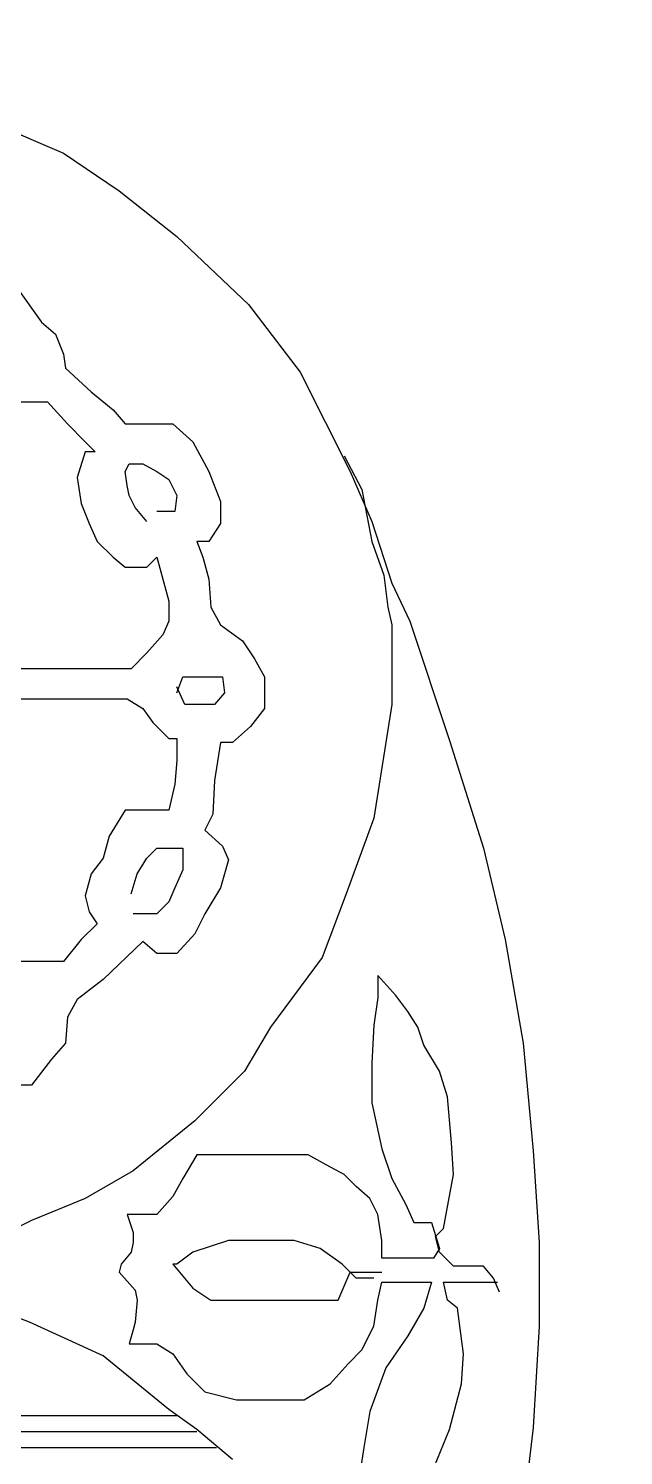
# Model space of a CAD drawing. Extents: x 730654 to 731244, y 4379381 to 4380408.
# Drawn here: x 730697.76 to 730700.74, y 4380241.26 to 4380248.42 of the extents above; entities that cross this region are included whole.
import ezdxf

# ---------------------------------------------------------------- set-up
doc = ezdxf.new("R2010")
doc.units = 0
doc.layers.get('0').update_dxf_attribs({"linetype": 'CONTINUOUS'})

msp = doc.modelspace()

# ---------------------------------------------------------------- linework, layer by layer
at = {"color": 0, "linetype": 'CONTINUOUS'}
for p, q in [((730697.53, 4380247.97), (730697.93, 4380247.8)), ((730697.53, 4380247.97), (730697.93, 4380247.8)), ((730697.93, 4380247.8), (730698.21, 4380247.61)), ((730697.93, 4380247.8), (730698.21, 4380247.61)), ((730698.21, 4380247.61), (730698.5, 4380247.38)), ((730698.21, 4380247.61), (730698.5, 4380247.38)), ((730698.5, 4380247.38), (730698.86, 4380247.04)), ((730698.5, 4380247.38), (730698.86, 4380247.04)), ((730697.7, 4380247.12), (730697.82, 4380246.95)), ((730697.7, 4380247.12), (730697.82, 4380246.95)), ((730698.86, 4380247.04), (730699.12, 4380246.7)), ((730698.86, 4380247.04), (730699.12, 4380246.7)), ((730697.82, 4380246.95), (730697.89, 4380246.89)), ((730697.82, 4380246.95), (730697.89, 4380246.89)), ((730697.89, 4380246.89), (730697.93, 4380246.79)), ((730697.89, 4380246.89), (730697.93, 4380246.79)), ((730697.93, 4380246.79), (730697.94, 4380246.72)), ((730697.93, 4380246.79), (730697.94, 4380246.72)), ((730697.94, 4380246.72), (730698.07, 4380246.6)), ((730697.94, 4380246.72), (730698.07, 4380246.6)), ((730699.12, 4380246.7), (730699.37, 4380246.2)), ((730699.12, 4380246.7), (730699.37, 4380246.2)), ((730698.07, 4380246.6), (730698.18, 4380246.51)), ((730698.07, 4380246.6), (730698.18, 4380246.51)), ((730697.68, 4380246.55), (730697.77, 4380246.55)), ((730697.68, 4380246.55), (730697.77, 4380246.55)), ((730697.77, 4380246.55), (730697.85, 4380246.55)), ((730697.77, 4380246.55), (730697.85, 4380246.55)), ((730697.85, 4380246.55), (730697.95, 4380246.44)), ((730697.85, 4380246.55), (730697.95, 4380246.44)), ((730698.18, 4380246.51), (730698.24, 4380246.44)), ((730698.18, 4380246.51), (730698.24, 4380246.44)), ((730697.95, 4380246.44), (730698.04, 4380246.35)), ((730697.95, 4380246.44), (730698.04, 4380246.35)), ((730698.24, 4380246.44), (730698.29, 4380246.44)), ((730698.24, 4380246.44), (730698.29, 4380246.44)), ((730698.29, 4380246.44), (730698.36, 4380246.44)), ((730698.29, 4380246.44), (730698.36, 4380246.44)), ((730698.36, 4380246.44), (730698.48, 4380246.44)), ((730698.36, 4380246.44), (730698.48, 4380246.44)), ((730698.48, 4380246.44), (730698.58, 4380246.35)), ((730698.48, 4380246.44), (730698.58, 4380246.35)), ((730698.04, 4380246.3), (730698, 4380246.17)), ((730698.04, 4380246.3), (730698, 4380246.17)), ((730698.04, 4380246.35), (730698.09, 4380246.3)), ((730698.04, 4380246.35), (730698.09, 4380246.3)), ((730698.09, 4380246.3), (730698.04, 4380246.3)), ((730698.09, 4380246.3), (730698.04, 4380246.3)), ((730698.58, 4380246.35), (730698.66, 4380246.2)), ((730698.58, 4380246.35), (730698.66, 4380246.2)), ((730698.24, 4380246.2), (730698.26, 4380246.24)), ((730698.24, 4380246.2), (730698.26, 4380246.24)), ((730698.26, 4380246.24), (730698.33, 4380246.24)), ((730698.26, 4380246.24), (730698.33, 4380246.24)), ((730698.33, 4380246.24), (730698.4, 4380246.2)), ((730698.33, 4380246.24), (730698.4, 4380246.2)), ((730699.34, 4380246.28), (730699.43, 4380246.11)), ((730699.34, 4380246.28), (730699.43, 4380246.11)), ((730698, 4380246.17), (730698.02, 4380246.04)), ((730698, 4380246.17), (730698.02, 4380246.04)), ((730698.25, 4380246.13), (730698.24, 4380246.2)), ((730698.25, 4380246.13), (730698.24, 4380246.2)), ((730698.4, 4380246.2), (730698.46, 4380246.16)), ((730698.4, 4380246.2), (730698.46, 4380246.16)), ((730698.46, 4380246.16), (730698.5, 4380246.08)), ((730698.46, 4380246.16), (730698.5, 4380246.08)), ((730698.66, 4380246.2), (730698.72, 4380246.05)), ((730698.66, 4380246.2), (730698.72, 4380246.05)), ((730699.37, 4380246.2), (730699.48, 4380245.95)), ((730699.37, 4380246.2), (730699.48, 4380245.95)), ((730698.26, 4380246.08), (730698.25, 4380246.13)), ((730698.26, 4380246.08), (730698.25, 4380246.13)), ((730699.43, 4380246.11), (730699.48, 4380245.85)), ((730699.43, 4380246.11), (730699.48, 4380245.85)), ((730698.02, 4380246.04), (730698.06, 4380245.94)), ((730698.02, 4380246.04), (730698.06, 4380245.94)), ((730698.29, 4380246.02), (730698.26, 4380246.08)), ((730698.29, 4380246.02), (730698.26, 4380246.08)), ((730698.35, 4380245.95), (730698.29, 4380246.02)), ((730698.35, 4380245.95), (730698.29, 4380246.02)), ((730698.5, 4380246.08), (730698.49, 4380246)), ((730698.5, 4380246.08), (730698.49, 4380246)), ((730698.72, 4380246.05), (730698.72, 4380245.94)), ((730698.72, 4380246.05), (730698.72, 4380245.94)), ((730698.46, 4380246), (730698.4, 4380246)), ((730698.46, 4380246), (730698.4, 4380246)), ((730698.49, 4380246), (730698.46, 4380246)), ((730698.49, 4380246), (730698.46, 4380246)), ((730699.48, 4380245.95), (730699.58, 4380245.64)), ((730699.48, 4380245.95), (730699.58, 4380245.64)), ((730698.06, 4380245.94), (730698.1, 4380245.85)), ((730698.06, 4380245.94), (730698.1, 4380245.85)), ((730698.72, 4380245.94), (730698.66, 4380245.85)), ((730698.72, 4380245.94), (730698.66, 4380245.85)), ((730698.1, 4380245.85), (730698.18, 4380245.77)), ((730698.1, 4380245.85), (730698.18, 4380245.77)), ((730698.66, 4380245.85), (730698.6, 4380245.85)), ((730698.6, 4380245.85), (730698.63, 4380245.77)), ((730698.66, 4380245.85), (730698.6, 4380245.85)), ((730698.6, 4380245.85), (730698.63, 4380245.77)), ((730699.48, 4380245.85), (730699.54, 4380245.68)), ((730699.48, 4380245.85), (730699.54, 4380245.68)), ((730698.18, 4380245.77), (730698.24, 4380245.72)), ((730698.18, 4380245.77), (730698.24, 4380245.72)), ((730698.35, 4380245.72), (730698.4, 4380245.77)), ((730698.35, 4380245.72), (730698.4, 4380245.77)), ((730698.4, 4380245.77), (730698.43, 4380245.66)), ((730698.4, 4380245.77), (730698.43, 4380245.66)), ((730698.63, 4380245.77), (730698.66, 4380245.66)), ((730698.63, 4380245.77), (730698.66, 4380245.66)), ((730698.24, 4380245.72), (730698.29, 4380245.72)), ((730698.24, 4380245.72), (730698.29, 4380245.72)), ((730698.29, 4380245.72), (730698.35, 4380245.72)), ((730698.29, 4380245.72), (730698.35, 4380245.72)), ((730698.43, 4380245.66), (730698.46, 4380245.55)), ((730698.43, 4380245.66), (730698.46, 4380245.55)), ((730698.66, 4380245.66), (730698.67, 4380245.52)), ((730698.66, 4380245.66), (730698.67, 4380245.52)), ((730699.54, 4380245.68), (730699.56, 4380245.52)), ((730699.54, 4380245.68), (730699.56, 4380245.52)), ((730699.58, 4380245.64), (730699.67, 4380245.45)), ((730699.58, 4380245.64), (730699.67, 4380245.45)), ((730698.46, 4380245.55), (730698.46, 4380245.45)), ((730698.46, 4380245.55), (730698.46, 4380245.45)), ((730698.67, 4380245.52), (730698.72, 4380245.43)), ((730698.67, 4380245.52), (730698.72, 4380245.43)), ((730699.56, 4380245.52), (730699.58, 4380245.43)), ((730699.56, 4380245.52), (730699.58, 4380245.43)), ((730698.46, 4380245.45), (730698.43, 4380245.38)), ((730698.46, 4380245.45), (730698.43, 4380245.38)), ((730699.67, 4380245.45), (730699.87, 4380244.85)), ((730699.67, 4380245.45), (730699.87, 4380244.85)), ((730698.43, 4380245.38), (730698.35, 4380245.29)), ((730698.43, 4380245.38), (730698.35, 4380245.29)), ((730698.72, 4380245.43), (730698.83, 4380245.35)), ((730698.72, 4380245.43), (730698.83, 4380245.35)), ((730699.58, 4380245.43), (730699.58, 4380245.03)), ((730699.58, 4380245.43), (730699.58, 4380245.03)), ((730698.83, 4380245.35), (730698.89, 4380245.26)), ((730698.83, 4380245.35), (730698.89, 4380245.26)), ((730698.35, 4380245.29), (730698.27, 4380245.21)), ((730698.35, 4380245.29), (730698.27, 4380245.21)), ((730698.89, 4380245.26), (730698.94, 4380245.17)), ((730698.89, 4380245.26), (730698.94, 4380245.17)), ((730697.79, 4380245.21), (730697.69, 4380245.21)), ((730697.79, 4380245.21), (730697.69, 4380245.21)), ((730697.96, 4380245.21), (730697.79, 4380245.21)), ((730697.96, 4380245.21), (730697.79, 4380245.21)), ((730698.13, 4380245.21), (730697.96, 4380245.21)), ((730698.13, 4380245.21), (730697.96, 4380245.21)), ((730698.27, 4380245.21), (730698.13, 4380245.21)), ((730698.27, 4380245.21), (730698.13, 4380245.21)), ((730698.5, 4380245.09), (730698.53, 4380245.17)), ((730698.5, 4380245.09), (730698.53, 4380245.17)), ((730698.53, 4380245.17), (730698.58, 4380245.17)), ((730698.53, 4380245.17), (730698.58, 4380245.17)), ((730698.58, 4380245.17), (730698.66, 4380245.17)), ((730698.58, 4380245.17), (730698.66, 4380245.17)), ((730698.66, 4380245.17), (730698.73, 4380245.17)), ((730698.66, 4380245.17), (730698.73, 4380245.17)), ((730698.73, 4380245.17), (730698.74, 4380245.09)), ((730698.73, 4380245.17), (730698.74, 4380245.09)), ((730698.94, 4380245.17), (730698.94, 4380245.01)), ((730698.94, 4380245.17), (730698.94, 4380245.01)), ((730698.54, 4380245.03), (730698.5, 4380245.12)), ((730698.54, 4380245.03), (730698.5, 4380245.12)), ((730698.74, 4380245.09), (730698.69, 4380245.03)), ((730698.74, 4380245.09), (730698.69, 4380245.03)), ((730697.69, 4380245.06), (730697.79, 4380245.06)), ((730697.69, 4380245.06), (730697.79, 4380245.06)), ((730697.79, 4380245.06), (730697.97, 4380245.06)), ((730697.79, 4380245.06), (730697.97, 4380245.06)), ((730697.97, 4380245.06), (730698.15, 4380245.06)), ((730697.97, 4380245.06), (730698.15, 4380245.06)), ((730698.15, 4380245.06), (730698.25, 4380245.06)), ((730698.15, 4380245.06), (730698.25, 4380245.06)), ((730698.25, 4380245.06), (730698.33, 4380245.01)), ((730698.25, 4380245.06), (730698.33, 4380245.01)), ((730698.33, 4380245.01), (730698.38, 4380244.94)), ((730698.33, 4380245.01), (730698.38, 4380244.94)), ((730698.58, 4380245.03), (730698.54, 4380245.03)), ((730698.58, 4380245.03), (730698.54, 4380245.03)), ((730698.64, 4380245.03), (730698.58, 4380245.03)), ((730698.64, 4380245.03), (730698.58, 4380245.03)), ((730698.69, 4380245.03), (730698.64, 4380245.03)), ((730698.69, 4380245.03), (730698.64, 4380245.03)), ((730698.94, 4380245.01), (730698.87, 4380244.92)), ((730698.94, 4380245.01), (730698.87, 4380244.92)), ((730699.58, 4380245.03), (730699.49, 4380244.46)), ((730699.58, 4380245.03), (730699.49, 4380244.46)), ((730698.38, 4380244.94), (730698.46, 4380244.86)), ((730698.38, 4380244.94), (730698.46, 4380244.86)), ((730698.87, 4380244.92), (730698.78, 4380244.84)), ((730698.87, 4380244.92), (730698.78, 4380244.84)), ((730698.46, 4380244.86), (730698.5, 4380244.86)), ((730698.46, 4380244.86), (730698.5, 4380244.86)), ((730698.5, 4380244.86), (730698.5, 4380244.75)), ((730698.5, 4380244.86), (730698.5, 4380244.75)), ((730698.72, 4380244.84), (730698.69, 4380244.65)), ((730698.72, 4380244.84), (730698.69, 4380244.65)), ((730698.78, 4380244.84), (730698.72, 4380244.84)), ((730698.78, 4380244.84), (730698.72, 4380244.84)), ((730699.87, 4380244.85), (730700.04, 4380244.31)), ((730699.87, 4380244.85), (730700.04, 4380244.31)), ((730698.5, 4380244.75), (730698.49, 4380244.63)), ((730698.5, 4380244.75), (730698.49, 4380244.63)), ((730698.49, 4380244.63), (730698.46, 4380244.5)), ((730698.49, 4380244.63), (730698.46, 4380244.5)), ((730698.69, 4380244.65), (730698.68, 4380244.48)), ((730698.69, 4380244.65), (730698.68, 4380244.48)), ((730698.24, 4380244.5), (730698.16, 4380244.37)), ((730698.24, 4380244.5), (730698.16, 4380244.37)), ((730698.33, 4380244.5), (730698.24, 4380244.5)), ((730698.33, 4380244.5), (730698.24, 4380244.5)), ((730698.4, 4380244.5), (730698.33, 4380244.5)), ((730698.4, 4380244.5), (730698.33, 4380244.5)), ((730698.46, 4380244.5), (730698.4, 4380244.5)), ((730698.46, 4380244.5), (730698.4, 4380244.5)), ((730698.68, 4380244.48), (730698.64, 4380244.4)), ((730698.68, 4380244.48), (730698.64, 4380244.4)), ((730699.49, 4380244.46), (730699.35, 4380244.08)), ((730699.49, 4380244.46), (730699.35, 4380244.08)), ((730698.16, 4380244.37), (730698.13, 4380244.26)), ((730698.16, 4380244.37), (730698.13, 4380244.26)), ((730698.64, 4380244.4), (730698.73, 4380244.32)), ((730698.64, 4380244.4), (730698.73, 4380244.32)), ((730698.35, 4380244.26), (730698.4, 4380244.31)), ((730698.35, 4380244.26), (730698.4, 4380244.31)), ((730698.4, 4380244.31), (730698.47, 4380244.31)), ((730698.4, 4380244.31), (730698.47, 4380244.31)), ((730698.47, 4380244.31), (730698.53, 4380244.31)), ((730698.47, 4380244.31), (730698.53, 4380244.31)), ((730698.53, 4380244.31), (730698.53, 4380244.2)), ((730698.53, 4380244.31), (730698.53, 4380244.2)), ((730698.73, 4380244.32), (730698.76, 4380244.25)), ((730698.73, 4380244.32), (730698.76, 4380244.25)), ((730700.04, 4380244.31), (730700.15, 4380243.85)), ((730700.04, 4380244.31), (730700.15, 4380243.85)), ((730698.13, 4380244.26), (730698.07, 4380244.18)), ((730698.13, 4380244.26), (730698.07, 4380244.18)), ((730698.3, 4380244.18), (730698.35, 4380244.26)), ((730698.3, 4380244.18), (730698.35, 4380244.26)), ((730698.76, 4380244.25), (730698.72, 4380244.11)), ((730698.76, 4380244.25), (730698.72, 4380244.11)), ((730698.07, 4380244.18), (730698.04, 4380244.07)), ((730698.07, 4380244.18), (730698.04, 4380244.07)), ((730698.27, 4380244.08), (730698.3, 4380244.18)), ((730698.27, 4380244.08), (730698.3, 4380244.18)), ((730698.53, 4380244.2), (730698.49, 4380244.11)), ((730698.53, 4380244.2), (730698.49, 4380244.11)), ((730698.49, 4380244.11), (730698.46, 4380244.04)), ((730698.49, 4380244.11), (730698.46, 4380244.04)), ((730698.72, 4380244.11), (730698.64, 4380243.98)), ((730698.72, 4380244.11), (730698.64, 4380243.98)), ((730699.35, 4380244.08), (730699.23, 4380243.76)), ((730699.35, 4380244.08), (730699.23, 4380243.76)), ((730698.04, 4380244.07), (730698.06, 4380243.99)), ((730698.04, 4380244.07), (730698.06, 4380243.99)), ((730698.46, 4380244.04), (730698.4, 4380243.98)), ((730698.46, 4380244.04), (730698.4, 4380243.98)), ((730698.06, 4380243.99), (730698.1, 4380243.93)), ((730698.06, 4380243.99), (730698.1, 4380243.93)), ((730698.3, 4380243.98), (730698.28, 4380243.98)), ((730698.3, 4380243.98), (730698.28, 4380243.98)), ((730698.35, 4380243.98), (730698.3, 4380243.98)), ((730698.35, 4380243.98), (730698.3, 4380243.98)), ((730698.4, 4380243.98), (730698.35, 4380243.98)), ((730698.4, 4380243.98), (730698.35, 4380243.98)), ((730698.64, 4380243.98), (730698.59, 4380243.88)), ((730698.64, 4380243.98), (730698.59, 4380243.88)), ((730698.1, 4380243.93), (730698.02, 4380243.85)), ((730698.1, 4380243.93), (730698.02, 4380243.85)), ((730698.59, 4380243.88), (730698.5, 4380243.78)), ((730698.59, 4380243.88), (730698.5, 4380243.78)), ((730698.02, 4380243.85), (730697.93, 4380243.74)), ((730698.02, 4380243.85), (730697.93, 4380243.74)), ((730698.33, 4380243.84), (730698.13, 4380243.65)), ((730698.33, 4380243.84), (730698.13, 4380243.65)), ((730698.4, 4380243.78), (730698.33, 4380243.84)), ((730698.4, 4380243.78), (730698.33, 4380243.84)), ((730700.15, 4380243.85), (730700.24, 4380243.33)), ((730700.15, 4380243.85), (730700.24, 4380243.33)), ((730697.85, 4380243.74), (730697.69, 4380243.74)), ((730697.85, 4380243.74), (730697.69, 4380243.74)), ((730697.93, 4380243.74), (730697.85, 4380243.74)), ((730697.93, 4380243.74), (730697.85, 4380243.74)), ((730698.43, 4380243.78), (730698.4, 4380243.78)), ((730698.43, 4380243.78), (730698.4, 4380243.78)), ((730698.5, 4380243.78), (730698.43, 4380243.78)), ((730698.5, 4380243.78), (730698.43, 4380243.78)), ((730699.23, 4380243.76), (730698.97, 4380243.41)), ((730699.23, 4380243.76), (730698.97, 4380243.41)), ((730698.13, 4380243.65), (730698, 4380243.55)), ((730698.13, 4380243.65), (730698, 4380243.55)), ((730699.6, 4380243.57), (730699.51, 4380243.67)), ((730699.51, 4380243.67), (730699.51, 4380243.56)), ((730699.6, 4380243.57), (730699.51, 4380243.67)), ((730699.51, 4380243.67), (730699.51, 4380243.56)), ((730698, 4380243.55), (730697.95, 4380243.46)), ((730698, 4380243.55), (730697.95, 4380243.46)), ((730699.51, 4380243.56), (730699.49, 4380243.42)), ((730699.51, 4380243.56), (730699.49, 4380243.42)), ((730699.66, 4380243.49), (730699.6, 4380243.57)), ((730699.66, 4380243.49), (730699.6, 4380243.57)), ((730697.95, 4380243.46), (730697.94, 4380243.33)), ((730697.95, 4380243.46), (730697.94, 4380243.33)), ((730699.71, 4380243.41), (730699.66, 4380243.49)), ((730699.71, 4380243.41), (730699.66, 4380243.49)), ((730698.97, 4380243.41), (730698.84, 4380243.19)), ((730698.97, 4380243.41), (730698.84, 4380243.19)), ((730699.49, 4380243.42), (730699.48, 4380243.23)), ((730699.49, 4380243.42), (730699.48, 4380243.23)), ((730699.74, 4380243.32), (730699.71, 4380243.41)), ((730699.74, 4380243.32), (730699.71, 4380243.41)), ((730697.94, 4380243.33), (730697.87, 4380243.25)), ((730697.94, 4380243.33), (730697.87, 4380243.25)), ((730699.82, 4380243.19), (730699.74, 4380243.32)), ((730699.82, 4380243.19), (730699.74, 4380243.32)), ((730700.24, 4380243.33), (730700.29, 4380242.79)), ((730700.24, 4380243.33), (730700.29, 4380242.79)), ((730697.87, 4380243.25), (730697.77, 4380243.12)), ((730697.87, 4380243.25), (730697.77, 4380243.12)), ((730699.48, 4380243.23), (730699.48, 4380243.03)), ((730699.48, 4380243.23), (730699.48, 4380243.03)), ((730698.84, 4380243.19), (730698.59, 4380242.94)), ((730698.84, 4380243.19), (730698.59, 4380242.94)), ((730699.86, 4380243.06), (730699.82, 4380243.19)), ((730699.86, 4380243.06), (730699.82, 4380243.19)), ((730697.77, 4380243.12), (730697.68, 4380243.12)), ((730697.77, 4380243.12), (730697.68, 4380243.12)), ((730699.48, 4380243.03), (730699.53, 4380242.8)), ((730699.48, 4380243.03), (730699.53, 4380242.8)), ((730699.88, 4380242.83), (730699.86, 4380243.06)), ((730699.88, 4380242.83), (730699.86, 4380243.06)), ((730698.59, 4380242.94), (730698.28, 4380242.69)), ((730698.59, 4380242.94), (730698.28, 4380242.69)), ((730699.53, 4380242.8), (730699.58, 4380242.65)), ((730699.53, 4380242.8), (730699.58, 4380242.65)), ((730699.89, 4380242.67), (730699.88, 4380242.83)), ((730699.89, 4380242.67), (730699.88, 4380242.83)), ((730700.29, 4380242.79), (730700.32, 4380242.33)), ((730700.29, 4380242.79), (730700.32, 4380242.33)), ((730698.6, 4380242.77), (730698.53, 4380242.65)), ((730698.6, 4380242.77), (730698.53, 4380242.65)), ((730698.68, 4380242.77), (730698.6, 4380242.77)), ((730698.68, 4380242.77), (730698.6, 4380242.77)), ((730698.8, 4380242.77), (730698.68, 4380242.77)), ((730698.8, 4380242.77), (730698.68, 4380242.77)), ((730698.96, 4380242.77), (730698.8, 4380242.77)), ((730698.96, 4380242.77), (730698.8, 4380242.77)), ((730699.16, 4380242.77), (730698.96, 4380242.77)), ((730699.16, 4380242.77), (730698.96, 4380242.77)), ((730699.25, 4380242.72), (730699.16, 4380242.77)), ((730699.25, 4380242.72), (730699.16, 4380242.77)), ((730699.34, 4380242.67), (730699.25, 4380242.72)), ((730699.34, 4380242.67), (730699.25, 4380242.72)), ((730698.28, 4380242.69), (730698.04, 4380242.55)), ((730698.28, 4380242.69), (730698.04, 4380242.55)), ((730698.53, 4380242.65), (730698.48, 4380242.56)), ((730698.53, 4380242.65), (730698.48, 4380242.56)), ((730699.4, 4380242.61), (730699.34, 4380242.67)), ((730699.4, 4380242.61), (730699.34, 4380242.67)), ((730699.58, 4380242.65), (730699.65, 4380242.52)), ((730699.58, 4380242.65), (730699.65, 4380242.52)), ((730699.84, 4380242.4), (730699.89, 4380242.67)), ((730699.84, 4380242.4), (730699.89, 4380242.67)), ((730699.47, 4380242.55), (730699.4, 4380242.61)), ((730699.47, 4380242.55), (730699.4, 4380242.61)), ((730698.04, 4380242.55), (730697.77, 4380242.44)), ((730698.04, 4380242.55), (730697.77, 4380242.44)), ((730698.48, 4380242.56), (730698.4, 4380242.47)), ((730698.48, 4380242.56), (730698.4, 4380242.47)), ((730699.51, 4380242.47), (730699.47, 4380242.55)), ((730699.51, 4380242.47), (730699.47, 4380242.55)), ((730699.65, 4380242.52), (730699.69, 4380242.43)), ((730699.65, 4380242.52), (730699.69, 4380242.43)), ((730697.77, 4380242.44), (730697.57, 4380242.34)), ((730697.77, 4380242.44), (730697.57, 4380242.34)), ((730698.3, 4380242.47), (730698.25, 4380242.47)), ((730698.25, 4380242.47), (730698.28, 4380242.38)), ((730698.3, 4380242.47), (730698.25, 4380242.47)), ((730698.25, 4380242.47), (730698.28, 4380242.38)), ((730698.35, 4380242.47), (730698.3, 4380242.47)), ((730698.35, 4380242.47), (730698.3, 4380242.47)), ((730698.4, 4380242.47), (730698.35, 4380242.47)), ((730698.4, 4380242.47), (730698.35, 4380242.47)), ((730699.53, 4380242.34), (730699.51, 4380242.47)), ((730699.53, 4380242.34), (730699.51, 4380242.47)), ((730698.28, 4380242.38), (730698.28, 4380242.33)), ((730698.28, 4380242.38), (730698.28, 4380242.33)), ((730699.69, 4380242.43), (730699.78, 4380242.43)), ((730699.69, 4380242.43), (730699.78, 4380242.43)), ((730699.78, 4380242.43), (730699.82, 4380242.3)), ((730699.78, 4380242.43), (730699.82, 4380242.3)), ((730699.8, 4380242.36), (730699.84, 4380242.4)), ((730699.8, 4380242.36), (730699.84, 4380242.4)), ((730699.82, 4380242.28), (730699.8, 4380242.36)), ((730699.82, 4380242.28), (730699.8, 4380242.36)), ((730698.28, 4380242.33), (730698.27, 4380242.28)), ((730698.28, 4380242.33), (730698.27, 4380242.28)), ((730698.76, 4380242.34), (730698.58, 4380242.28)), ((730698.76, 4380242.34), (730698.58, 4380242.28)), ((730698.86, 4380242.34), (730698.76, 4380242.34)), ((730698.86, 4380242.34), (730698.76, 4380242.34)), ((730698.94, 4380242.34), (730698.86, 4380242.34)), ((730698.94, 4380242.34), (730698.86, 4380242.34)), ((730699.09, 4380242.34), (730698.94, 4380242.34)), ((730699.09, 4380242.34), (730698.94, 4380242.34)), ((730699.22, 4380242.3), (730699.09, 4380242.34)), ((730699.22, 4380242.3), (730699.09, 4380242.34)), ((730699.33, 4380242.22), (730699.22, 4380242.3)), ((730699.33, 4380242.22), (730699.22, 4380242.3)), ((730699.53, 4380242.25), (730699.53, 4380242.34)), ((730699.53, 4380242.25), (730699.53, 4380242.34)), ((730699.82, 4380242.3), (730699.79, 4380242.25)), ((730699.82, 4380242.3), (730699.79, 4380242.25)), ((730700.32, 4380242.33), (730700.32, 4380241.91)), ((730700.32, 4380242.33), (730700.32, 4380241.91)), ((730698.22, 4380242.22), (730698.21, 4380242.18)), ((730698.22, 4380242.22), (730698.21, 4380242.18)), ((730698.27, 4380242.28), (730698.22, 4380242.22)), ((730698.27, 4380242.28), (730698.22, 4380242.22)), ((730698.5, 4380242.22), (730698.48, 4380242.22)), ((730698.48, 4380242.22), (730698.58, 4380242.1)), ((730698.5, 4380242.22), (730698.48, 4380242.22)), ((730698.48, 4380242.22), (730698.58, 4380242.1)), ((730698.58, 4380242.28), (730698.5, 4380242.22)), ((730698.58, 4380242.28), (730698.5, 4380242.22)), ((730699.4, 4380242.15), (730699.33, 4380242.22)), ((730699.4, 4380242.15), (730699.33, 4380242.22)), ((730699.57, 4380242.25), (730699.53, 4380242.25)), ((730699.57, 4380242.25), (730699.53, 4380242.25)), ((730699.64, 4380242.25), (730699.57, 4380242.25)), ((730699.64, 4380242.25), (730699.57, 4380242.25)), ((730699.73, 4380242.25), (730699.64, 4380242.25)), ((730699.73, 4380242.25), (730699.64, 4380242.25)), ((730699.79, 4380242.25), (730699.73, 4380242.25)), ((730699.79, 4380242.25), (730699.73, 4380242.25)), ((730699.89, 4380242.21), (730699.82, 4380242.28)), ((730699.89, 4380242.21), (730699.82, 4380242.28)), ((730698.21, 4380242.18), (730698.29, 4380242.09)), ((730698.21, 4380242.18), (730698.29, 4380242.09)), ((730699.31, 4380242.04), (730699.37, 4380242.18)), ((730699.31, 4380242.04), (730699.37, 4380242.18)), ((730699.37, 4380242.18), (730699.47, 4380242.18)), ((730699.37, 4380242.18), (730699.47, 4380242.18)), ((730699.49, 4380242.15), (730699.4, 4380242.15)), ((730699.49, 4380242.15), (730699.4, 4380242.15)), ((730699.47, 4380242.18), (730699.53, 4380242.18)), ((730699.47, 4380242.18), (730699.53, 4380242.18)), ((730699.97, 4380242.21), (730699.89, 4380242.21)), ((730699.97, 4380242.21), (730699.89, 4380242.21)), ((730700.04, 4380242.21), (730699.97, 4380242.21)), ((730700.04, 4380242.21), (730699.97, 4380242.21)), ((730700.09, 4380242.15), (730700.04, 4380242.21)), ((730700.09, 4380242.15), (730700.04, 4380242.21)), ((730700.12, 4380242.08), (730700.09, 4380242.15)), ((730700.12, 4380242.08), (730700.09, 4380242.15)), ((730697.76, 4380241.93), (730697.36, 4380242.08)), ((730697.76, 4380241.93), (730697.36, 4380242.08)), ((730698.29, 4380242.09), (730698.3, 4380242.04)), ((730698.29, 4380242.09), (730698.3, 4380242.04)), ((730698.58, 4380242.1), (730698.67, 4380242.04)), ((730698.58, 4380242.1), (730698.67, 4380242.04)), ((730699.51, 4380242.04), (730699.53, 4380242.13)), ((730699.51, 4380242.04), (730699.53, 4380242.13)), ((730699.53, 4380242.13), (730699.63, 4380242.13)), ((730699.53, 4380242.13), (730699.63, 4380242.13)), ((730699.63, 4380242.13), (730699.71, 4380242.13)), ((730699.63, 4380242.13), (730699.71, 4380242.13)), ((730699.71, 4380242.13), (730699.78, 4380242.13)), ((730699.71, 4380242.13), (730699.78, 4380242.13)), ((730699.78, 4380242.13), (730699.74, 4380242)), ((730699.78, 4380242.13), (730699.74, 4380242)), ((730699.86, 4380242.04), (730699.84, 4380242.13)), ((730699.84, 4380242.13), (730699.94, 4380242.13)), ((730699.86, 4380242.04), (730699.84, 4380242.13)), ((730699.84, 4380242.13), (730699.94, 4380242.13)), ((730699.94, 4380242.13), (730700.02, 4380242.13)), ((730699.94, 4380242.13), (730700.02, 4380242.13)), ((730700.02, 4380242.13), (730700.11, 4380242.13)), ((730700.02, 4380242.13), (730700.11, 4380242.13)), ((730698.3, 4380242.04), (730698.29, 4380241.93)), ((730698.3, 4380242.04), (730698.29, 4380241.93)), ((730698.67, 4380242.04), (730698.79, 4380242.04)), ((730698.67, 4380242.04), (730698.79, 4380242.04)), ((730698.79, 4380242.04), (730698.92, 4380242.04)), ((730698.79, 4380242.04), (730698.92, 4380242.04)), ((730698.92, 4380242.04), (730699.04, 4380242.04)), ((730698.92, 4380242.04), (730699.04, 4380242.04)), ((730699.04, 4380242.04), (730699.14, 4380242.04)), ((730699.04, 4380242.04), (730699.14, 4380242.04)), ((730699.14, 4380242.04), (730699.23, 4380242.04)), ((730699.14, 4380242.04), (730699.23, 4380242.04)), ((730699.23, 4380242.04), (730699.31, 4380242.04)), ((730699.23, 4380242.04), (730699.31, 4380242.04)), ((730699.49, 4380241.91), (730699.51, 4380242.04)), ((730699.49, 4380241.91), (730699.51, 4380242.04)), ((730699.91, 4380242), (730699.86, 4380242.04)), ((730699.91, 4380242), (730699.86, 4380242.04)), ((730698.13, 4380241.76), (730697.76, 4380241.93)), ((730698.13, 4380241.76), (730697.76, 4380241.93)), ((730698.29, 4380241.93), (730698.28, 4380241.89)), ((730698.29, 4380241.93), (730698.28, 4380241.89)), ((730699.74, 4380242), (730699.66, 4380241.86)), ((730699.74, 4380242), (730699.66, 4380241.86)), ((730699.94, 4380241.77), (730699.91, 4380242)), ((730699.94, 4380241.77), (730699.91, 4380242)), ((730698.28, 4380241.89), (730698.26, 4380241.82)), ((730698.28, 4380241.89), (730698.26, 4380241.82)), ((730699.43, 4380241.79), (730699.49, 4380241.91)), ((730699.43, 4380241.79), (730699.49, 4380241.91)), ((730699.66, 4380241.86), (730699.55, 4380241.7)), ((730699.66, 4380241.86), (730699.55, 4380241.7)), ((730700.32, 4380241.91), (730700.29, 4380241.4)), ((730700.32, 4380241.91), (730700.29, 4380241.4)), ((730698.26, 4380241.82), (730698.35, 4380241.82)), ((730698.26, 4380241.82), (730698.35, 4380241.82)), ((730698.35, 4380241.82), (730698.4, 4380241.82)), ((730698.35, 4380241.82), (730698.4, 4380241.82)), ((730698.4, 4380241.82), (730698.48, 4380241.77)), ((730698.4, 4380241.82), (730698.48, 4380241.77)), ((730699.36, 4380241.72), (730699.43, 4380241.79)), ((730699.36, 4380241.72), (730699.43, 4380241.79)), ((730698.46, 4380241.49), (730698.13, 4380241.76)), ((730698.46, 4380241.49), (730698.13, 4380241.76)), ((730698.48, 4380241.77), (730698.55, 4380241.67)), ((730698.48, 4380241.77), (730698.55, 4380241.67)), ((730699.27, 4380241.62), (730699.36, 4380241.72)), ((730699.27, 4380241.62), (730699.36, 4380241.72)), ((730699.93, 4380241.62), (730699.94, 4380241.77)), ((730699.93, 4380241.62), (730699.94, 4380241.77)), ((730698.55, 4380241.67), (730698.64, 4380241.58)), ((730698.55, 4380241.67), (730698.64, 4380241.58)), ((730699.55, 4380241.7), (730699.47, 4380241.48)), ((730699.55, 4380241.7), (730699.47, 4380241.48)), ((730698.64, 4380241.58), (730698.8, 4380241.54)), ((730698.64, 4380241.58), (730698.8, 4380241.54)), ((730699.14, 4380241.54), (730699.27, 4380241.62)), ((730699.14, 4380241.54), (730699.27, 4380241.62)), ((730699.87, 4380241.39), (730699.93, 4380241.62)), ((730699.87, 4380241.39), (730699.93, 4380241.62)), ((730698.8, 4380241.54), (730698.96, 4380241.54)), ((730698.8, 4380241.54), (730698.96, 4380241.54)), ((730698.96, 4380241.54), (730699.14, 4380241.54)), ((730698.96, 4380241.54), (730699.14, 4380241.54)), ((730697.49, 4380241.46), (730698.33, 4380241.46)), ((730697.49, 4380241.46), (730698.33, 4380241.46)), ((730698.33, 4380241.46), (730698.5, 4380241.46)), ((730698.33, 4380241.46), (730698.5, 4380241.46)), ((730698.6, 4380241.39), (730698.46, 4380241.49)), ((730698.6, 4380241.39), (730698.46, 4380241.49)), ((730699.47, 4380241.48), (730699.44, 4380241.3)), ((730699.47, 4380241.48), (730699.44, 4380241.3)), ((730697.53, 4380241.38), (730698.6, 4380241.38)), ((730697.53, 4380241.38), (730698.6, 4380241.38)), ((730698.78, 4380241.24), (730698.6, 4380241.39)), ((730698.78, 4380241.24), (730698.6, 4380241.39)), ((730699.78, 4380241.17), (730699.87, 4380241.39)), ((730699.78, 4380241.17), (730699.87, 4380241.39)), ((730700.29, 4380241.4), (730700.24, 4380240.98)), ((730700.29, 4380241.4), (730700.24, 4380240.98)), ((730697.53, 4380241.3), (730698.7, 4380241.3)), ((730697.53, 4380241.3), (730698.7, 4380241.3)), ((730699.44, 4380241.3), (730699.42, 4380241.17)), ((730699.44, 4380241.3), (730699.42, 4380241.17))]:
    msp.add_line(p, q, dxfattribs=at)

# ---------------------------------------------------------------- meshes
mesh = msp.add_polyface(dxfattribs=at)
corners = [(730654.5, 4379381), (730654.5, 4379381), (730654.5, 4379571.9618), (730962.5, 4379381), (730654.5, 4379746.4935), (731244, 4379381), (730654.5, 4380407.5), (731244, 4380042.0065), (731244, 4380407.5)]
mesh.append_faces([[corners[k] for k in face] for face in [(0, 1, 3, 2), (2, 3, 5, 4), (4, 5, 7, 6), (6, 7, 8, 8)]], dxfattribs={"vtx0": -1, "vtx2": -1, "color": 0})
mesh = msp.add_polyface(dxfattribs=at)
corners = [(730664.5, 4380221), (730664.5, 4380221), (730664.5, 4380395.2713), (730945.58, 4380221), (730664.5, 4380401.5), (730945.58, 4380227.2287), (730945.58, 4380401.5)]
mesh.append_faces([[corners[k] for k in face] for face in [(0, 1, 3, 2), (2, 3, 5, 4), (4, 5, 6, 6)]], dxfattribs={"vtx0": -1, "vtx2": -1, "color": 0})

doc.saveas('drawing.dxf')
